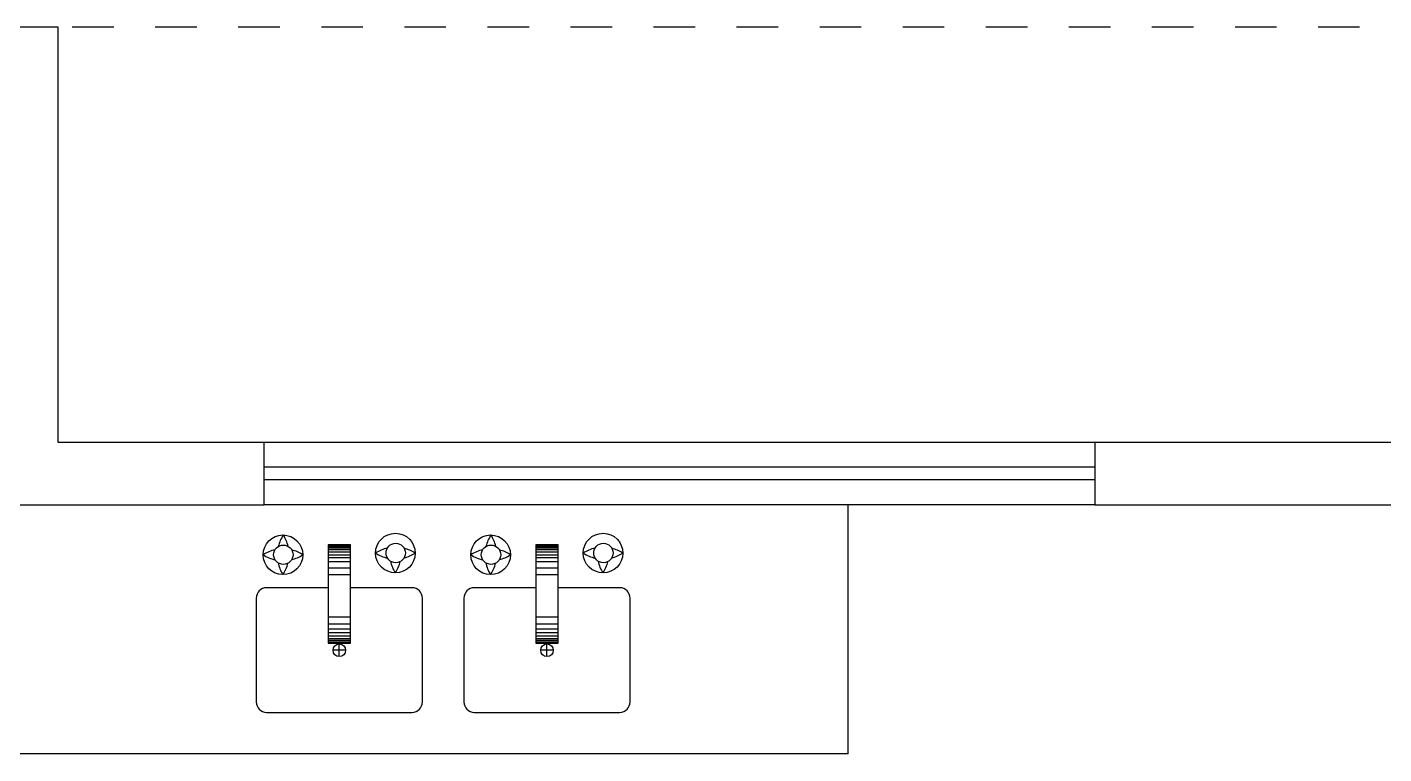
# Model space of a CAD drawing. Header units: millimetres. Extents: x 952 to 2017, y 419 to 1447.
# Drawn here: x 979.924 to 983.19, y 462.799 to 464.549 of the extents above; entities that cross this region are included whole.
import ezdxf

# ---------------------------------------------------------------- set-up
doc = ezdxf.new("R2010")
doc.units = ezdxf.units.MM
doc.linetypes.add('ACAD_ISO03W100', pattern=[30, 12, -18])
for name, color, linetype in [('can02', 2, 'Continuous'), ('Fios', 10, 'Continuous'), ('pena 01', 1, 'Continuous'), ('pena01', 1, 'Continuous'), ('pena02', 2, 'Continuous')]:
    doc.layers.add(name, color=color, linetype=linetype)

msp = doc.modelspace()

# ---------------------------------------------------------------- linework, layer by layer
at = {"layer": 'can02'}
msp.add_lwpolyline([(978.0005, 463.3988), (980.4947, 463.3988), (980.4947, 463.5488), (979.9988, 463.5488), (979.9988, 464.5488), (979.8488, 464.5488), (979.8488, 463.5488), (978.0005, 463.5488)], dxfattribs=at)
msp.add_lwpolyline([(983.6363, 463.3988), (983.6363, 463.5488), (982.4947, 463.5488), (982.4947, 463.3988)], close=True, dxfattribs=at)
at = {"layer": 'Fios'}
for p, q in [((981.9005, 462.7988), (981.9005, 463.3988)), ((980.7026, 463.3018), (980.6484, 463.3018)), ((980.6484, 463.3018), (980.6484, 463.0656)), ((980.6484, 463.3002), (980.7026, 463.3002)), ((980.6484, 463.2991), (980.7026, 463.2991)), ((980.6484, 463.2969), (980.7026, 463.2969)), ((980.6484, 463.2946), (980.7026, 463.2946)), ((980.6484, 463.2909), (980.7026, 463.2909)), ((980.6484, 463.285), (980.7026, 463.285)), ((980.7026, 463.0656), (980.7026, 463.3018)), ((981.1484, 463.3018), (981.1484, 463.0656)), ((981.2026, 463.3018), (981.1484, 463.3018)), ((981.1484, 463.3002), (981.2026, 463.3002)), ((981.1484, 463.2991), (981.2026, 463.2991)), ((981.1484, 463.2969), (981.2026, 463.2969)), ((981.1484, 463.2946), (981.2026, 463.2946)), ((981.1484, 463.2909), (981.2026, 463.2909)), ((981.1484, 463.285), (981.2026, 463.285)), ((981.2026, 463.0656), (981.2026, 463.3018)), ((980.6484, 463.2783), (980.7026, 463.2783)), ((980.6484, 463.2713), (980.7026, 463.2713)), ((980.6484, 463.262), (980.7026, 463.262)), ((980.6484, 463.2469), (980.7026, 463.2469)), ((981.1484, 463.2783), (981.2026, 463.2783)), ((981.1484, 463.2713), (981.2026, 463.2713)), ((981.1484, 463.262), (981.2026, 463.262)), ((981.1484, 463.2469), (981.2026, 463.2469)), ((980.6484, 463.2306), (980.7026, 463.2306)), ((981.1484, 463.2306), (981.2026, 463.2306)), ((980.6484, 463.1988), (980.5005, 463.1988)), ((980.8505, 463.1988), (980.7026, 463.1988)), ((981.1484, 463.1988), (981.0005, 463.1988)), ((981.3505, 463.1988), (981.2026, 463.1988)), ((980.4755, 463.1738), (980.4755, 462.9238)), ((980.8755, 462.9238), (980.8755, 463.1738)), ((980.9755, 463.1738), (980.9755, 462.9238)), ((981.3755, 462.9238), (981.3755, 463.1738)), ((980.6484, 463.1291), (980.7026, 463.1291)), ((981.1484, 463.1291), (981.2026, 463.1291)), ((980.6484, 463.1116), (980.7026, 463.1116)), ((980.6484, 463.1002), (980.7026, 463.1002)), ((980.6484, 463.0909), (980.7026, 463.0909)), ((980.6484, 463.0827), (980.7026, 463.0827)), ((981.1484, 463.1116), (981.2026, 463.1116)), ((981.1484, 463.1002), (981.2026, 463.1002)), ((981.1484, 463.0909), (981.2026, 463.0909)), ((981.1484, 463.0827), (981.2026, 463.0827)), ((980.6484, 463.0768), (980.7026, 463.0768)), ((980.6484, 463.0724), (980.7026, 463.0724)), ((980.6484, 463.0687), (980.7026, 463.0687)), ((980.6484, 463.0656), (980.7026, 463.0656)), ((980.6755, 463.033), (980.6755, 463.0635)), ((981.1484, 463.0768), (981.2026, 463.0768)), ((981.1484, 463.0724), (981.2026, 463.0724)), ((981.1484, 463.0687), (981.2026, 463.0687)), ((981.1484, 463.0656), (981.2026, 463.0656)), ((981.1755, 463.033), (981.1755, 463.0635)), ((980.6907, 463.0483), (980.6603, 463.0483)), ((981.1907, 463.0483), (981.1603, 463.0483)), ((980.5005, 462.8988), (980.8505, 462.8988)), ((981.0005, 462.8988), (981.3505, 462.8988)), ((981.9005, 462.7988), (978.0005, 462.7988))]:
    msp.add_line(p, q, dxfattribs=at)
for centre, radius in [((980.5398, 463.2782), 0.0477), ((980.8105, 463.2823), 0.0477), ((981.0398, 463.2782), 0.0477), ((981.3105, 463.2823), 0.0477), ((980.5407, 463.2784), 0.0233), ((980.8113, 463.2825), 0.0233), ((981.0407, 463.2784), 0.0233), ((981.3113, 463.2825), 0.0233), ((980.6755, 463.0483), 0.0152), ((981.1755, 463.0483), 0.0152)]:
    msp.add_circle(centre, radius, dxfattribs=at)
for centre, radius, start, end in [((980.6131, 463.2774), 0.0871, 146.1812, 166.1798), ((980.4672, 463.279), 0.0871, 13.0188, 32.5075), ((981.1131, 463.2774), 0.0871, 146.1812, 166.1798), ((980.9672, 463.279), 0.0871, 13.0188, 32.5075), ((980.5398, 463.2053), 0.0871, 102.6834, 123.1631), ((980.5398, 463.2053), 0.0871, 56.8369, 75.9571), ((980.8105, 463.2093), 0.0871, 102.6834, 123.1631), ((980.8105, 463.3552), 0.0871, 236.8369, 257.4921), ((980.8105, 463.3552), 0.0871, 283.8743, 303.1631), ((980.8105, 463.2093), 0.0871, 56.8369, 75.9571), ((981.0398, 463.2053), 0.0871, 102.6834, 123.1631), ((981.0398, 463.2053), 0.0871, 56.8369, 75.9571), ((981.3105, 463.2093), 0.0871, 102.6834, 123.1631), ((981.3105, 463.3552), 0.0871, 236.8369, 257.4921), ((981.3105, 463.3552), 0.0871, 283.8743, 303.1631), ((981.3105, 463.2093), 0.0871, 56.8369, 75.9571), ((980.5398, 463.3511), 0.0871, 236.8369, 257.4921), ((980.6131, 463.2774), 0.0871, 192.1989, 212.5075), ((980.4672, 463.279), 0.0871, 326.1812, 345.9752), ((980.5398, 463.3511), 0.0871, 283.8743, 303.1631), ((980.8837, 463.2814), 0.0871, 192.1989, 212.5075), ((980.7378, 463.2831), 0.0871, 326.1812, 345.9752), ((981.0398, 463.3511), 0.0871, 236.8369, 257.4921), ((981.1131, 463.2774), 0.0871, 192.1989, 212.5075), ((980.9672, 463.279), 0.0871, 326.1812, 345.9752), ((981.0398, 463.3511), 0.0871, 283.8743, 303.1631), ((981.3837, 463.2814), 0.0871, 192.1989, 212.5075), ((981.2378, 463.2831), 0.0871, 326.1812, 345.9752), ((980.5005, 463.1738), 0.025, 90, 180), ((980.8505, 463.1738), 0.025, 360, 90), ((981.0005, 463.1738), 0.025, 90, 180), ((981.3505, 463.1738), 0.025, 360, 90), ((980.5005, 462.9238), 0.025, 180, 270), ((980.8505, 462.9238), 0.025, 270, 0), ((981.0005, 462.9238), 0.025, 180, 270), ((981.3505, 462.9238), 0.025, 270, 0)]:
    msp.add_arc(centre, radius, start, end, dxfattribs=at)
at = {"layer": 'pena 01', "linetype": 'ACAD_ISO03W100', "ltscale": 0.005}
msp.add_line((986.1322, 464.5488), (979.9988, 464.5488), dxfattribs=at)
at = {"layer": 'pena01'}
for p, q in [((982.4947, 463.5488), (980.4947, 463.5488)), ((982.4947, 463.3988), (980.4947, 463.3988))]:
    msp.add_line(p, q, dxfattribs=at)
at = {"layer": 'pena02'}
for p, q in [((982.4947, 463.4888), (980.4947, 463.4888)), ((982.4947, 463.4588), (980.4947, 463.4588))]:
    msp.add_line(p, q, dxfattribs=at)

doc.saveas('drawing.dxf')
